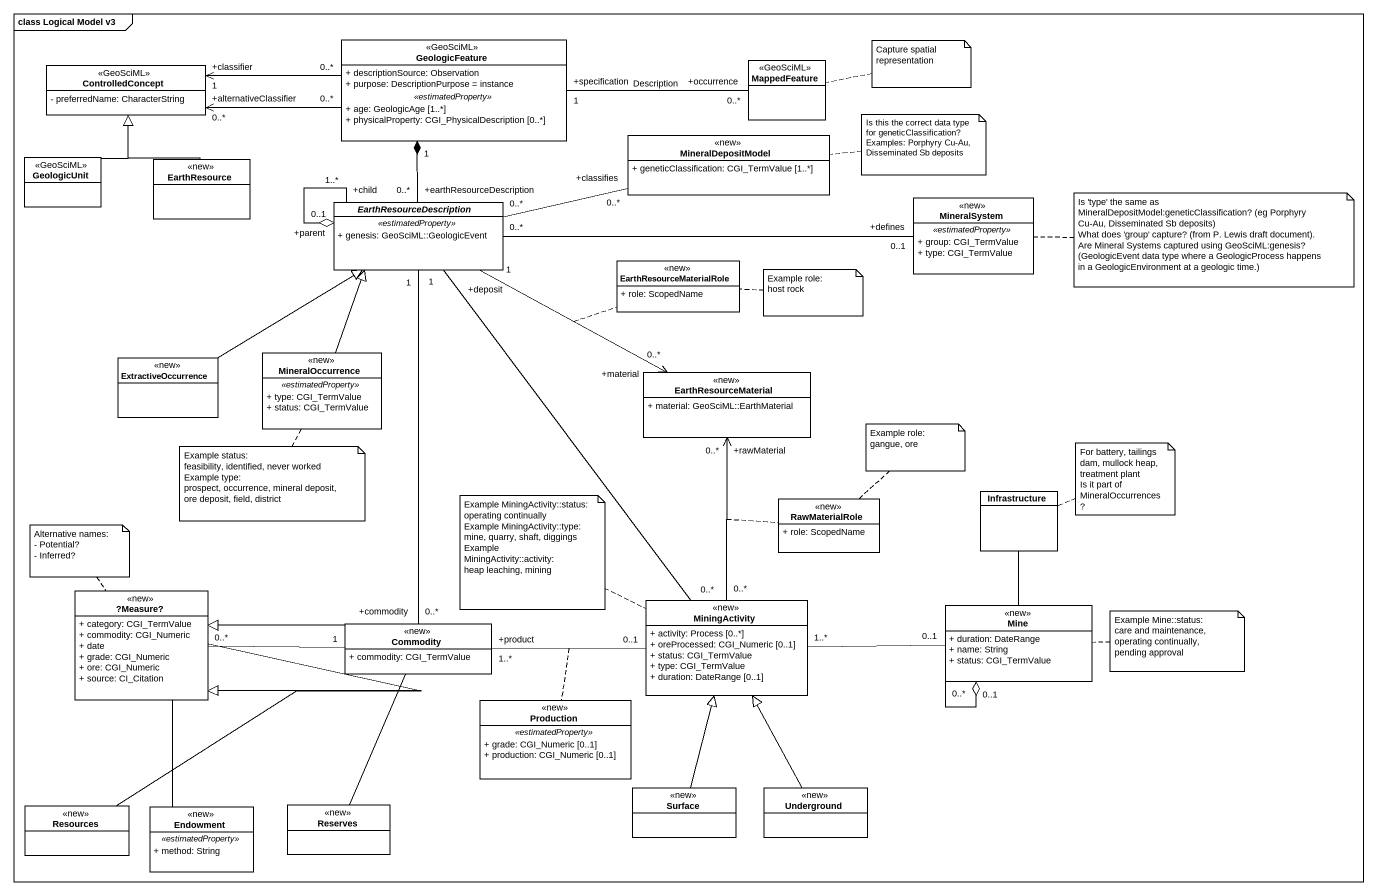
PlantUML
@startuml
mainframe class Logical Model v3
hide circle
hide empty members
skinparam classAttributeIconSize 0
class GeologicFeature <<GeoSciML>> {
  + descriptionSource: Observation
  + purpose: DescriptionPurpose = instance
  .. <<estimatedProperty>> ..
  + age: GeologicAge [1..*]
  + physicalProperty: CGI_PhysicalDescription [0..*]
}
class ControlledConcept <<GeoSciML>> {
  - preferredName: CharacterString
}
class MappedFeature <<GeoSciML>>
class GeologicUnit <<GeoSciML>>
class EarthResource <<new>>
class MineralDepositModel <<new>> {
  + geneticClassification: CGI_TermValue [1..*]
}
abstract class EarthResourceDescription {
  .. <<estimatedProperty>> ..
  + genesis: GeoSciML::GeologicEvent
}
class MineralSystem <<new>> {
  .. <<estimatedProperty>> ..
  + group: CGI_TermValue
  + type: CGI_TermValue
}
class EarthResourceMaterialRole <<new>> {
  + role: ScopedName
}
class ExtractiveOccurrence <<new>>
class MineralOccurrence <<new>> {
  .. <<estimatedProperty>> ..
  + type: CGI_TermValue
  + status: CGI_TermValue
}
class EarthResourceMaterial <<new>> {
  + material: GeoSciML::EarthMaterial
}
class RawMaterialRole <<new>> {
  + role: ScopedName
}
class Infrastructure
class "?Measure?" as Measure <<new>> {
  + category: CGI_TermValue
  + commodity: CGI_Numeric
  + date
  + grade: CGI_Numeric
  + ore: CGI_Numeric
  + source: CI_Citation
}
class Commodity <<new>> {
  + commodity: CGI_TermValue
}
class MiningActivity <<new>> {
  + activity: Process [0..*]
  + oreProcessed: CGI_Numeric [0..1]
  + status: CGI_TermValue
  + type: CGI_TermValue
  + duration: DateRange [0..1]
}
class Mine <<new>> {
  + duration: DateRange
  + name: String
  + status: CGI_TermValue
}
class Production <<new>> {
  .. <<estimatedProperty>> ..
  + grade: CGI_Numeric [0..1]
  + production: CGI_Numeric [0..1]
}
class Resources <<new>>
class Endowment <<new>> {
  .. <<estimatedProperty>> ..
  + method: String
}
class Reserves <<new>>
class Surface <<new>>
class Underground <<new>>
GeologicFeature "0..*" -left-> "+classifier\n1" ControlledConcept
GeologicFeature "0..*" -left-> "+alternativeClassifier\n0..*" ControlledConcept
GeologicFeature "+specification\n1" -right- "+occurrence\n0..*" MappedFeature : Description
GeologicUnit -up-|> ControlledConcept
EarthResource -up-|> ControlledConcept
EarthResourceDescription "+earthResourceDescription\n0..*" -up-* "1" GeologicFeature
EarthResourceDescription "0..*" -right- "+classifies\n0..*" MineralDepositModel
EarthResourceDescription "+child\n1..*" --o "+parent\n0..1" EarthResourceDescription
EarthResourceDescription "0..*" -right- "+defines\n0..1" MineralSystem
EarthResourceDescription "1" -right-> "+material\n0..*" EarthResourceMaterial
EarthResourceDescription -right-> EarthResourceMaterial
(EarthResourceDescription, EarthResourceMaterial) .. EarthResourceMaterialRole
EarthResourceDescription "1" -- "+commodity\n0..*" Commodity
ExtractiveOccurrence -up-|> EarthResourceDescription
MineralOccurrence -up-|> EarthResourceDescription
Commodity "1" -left- "0..*" Measure
MiningActivity "0..*" -up- "+deposit\n1" EarthResourceDescription
MiningActivity "0..*" -up- "+rawMaterial\n0..*" EarthResourceMaterial
MiningActivity -up-> EarthResourceMaterial
(MiningActivity, EarthResourceMaterial) .. RawMaterialRole
MiningActivity "0..1" -left- "+product\n1..*" Commodity
(MiningActivity, Commodity) .. Production
MiningActivity "1..*" -right- "0..1" Mine
Mine -up- Infrastructure
Mine "0..*" --o "0..1" Mine
Resources -up-|> Measure
Endowment -up-|> Measure
Reserves -up-|> Measure
Surface -up-|> MiningActivity
Underground -up-|> MiningActivity
note right of MappedFeature : Capture spatial representation
note right of MineralDepositModel
  Is this the correct data type for geneticClassification?
  Examples: Porphyry Cu-Au, Disseminated Sb deposits
end note
note right of MineralSystem
  Is 'type' the same as MineralDepositModel:geneticClassification? (eg Porphyry Cu-Au, Disseminated Sb deposits)
  What does 'group' capture? (from P. Lewis draft document).
  Are Mineral Systems captured using GeoSciML:genesis? (GeologicEvent data type where a GeologicProcess happens in a GeologicEnvironment at a geologic time.)
end note
note right of EarthResourceMaterialRole
  Example role:
  host rock
end note
note top of RawMaterialRole
  Example role:
  gangue, ore
end note
note bottom of MineralOccurrence
  Example status:
  feasibility, identified, never worked
  Example type:
  prospect, occurrence, mineral deposit, ore deposit, field, district
end note
note right of Infrastructure
  For battery, tailings dam, mullock heap, treatment plant
  Is it part of MineralOccurrences?
end note
note left of MiningActivity
  Example MiningActivity::status:
  operating continually
  Example MiningActivity::type:
  mine, quarry, shaft, diggings
  Example MiningActivity::activity:
  heap leaching, mining
end note
note top of Measure
  Alternative names:
  - Potential?
  - Inferred?
end note
note right of Mine
  Example Mine::status:
  care and maintenance, operating continually, pending approval
end note
@enduml
